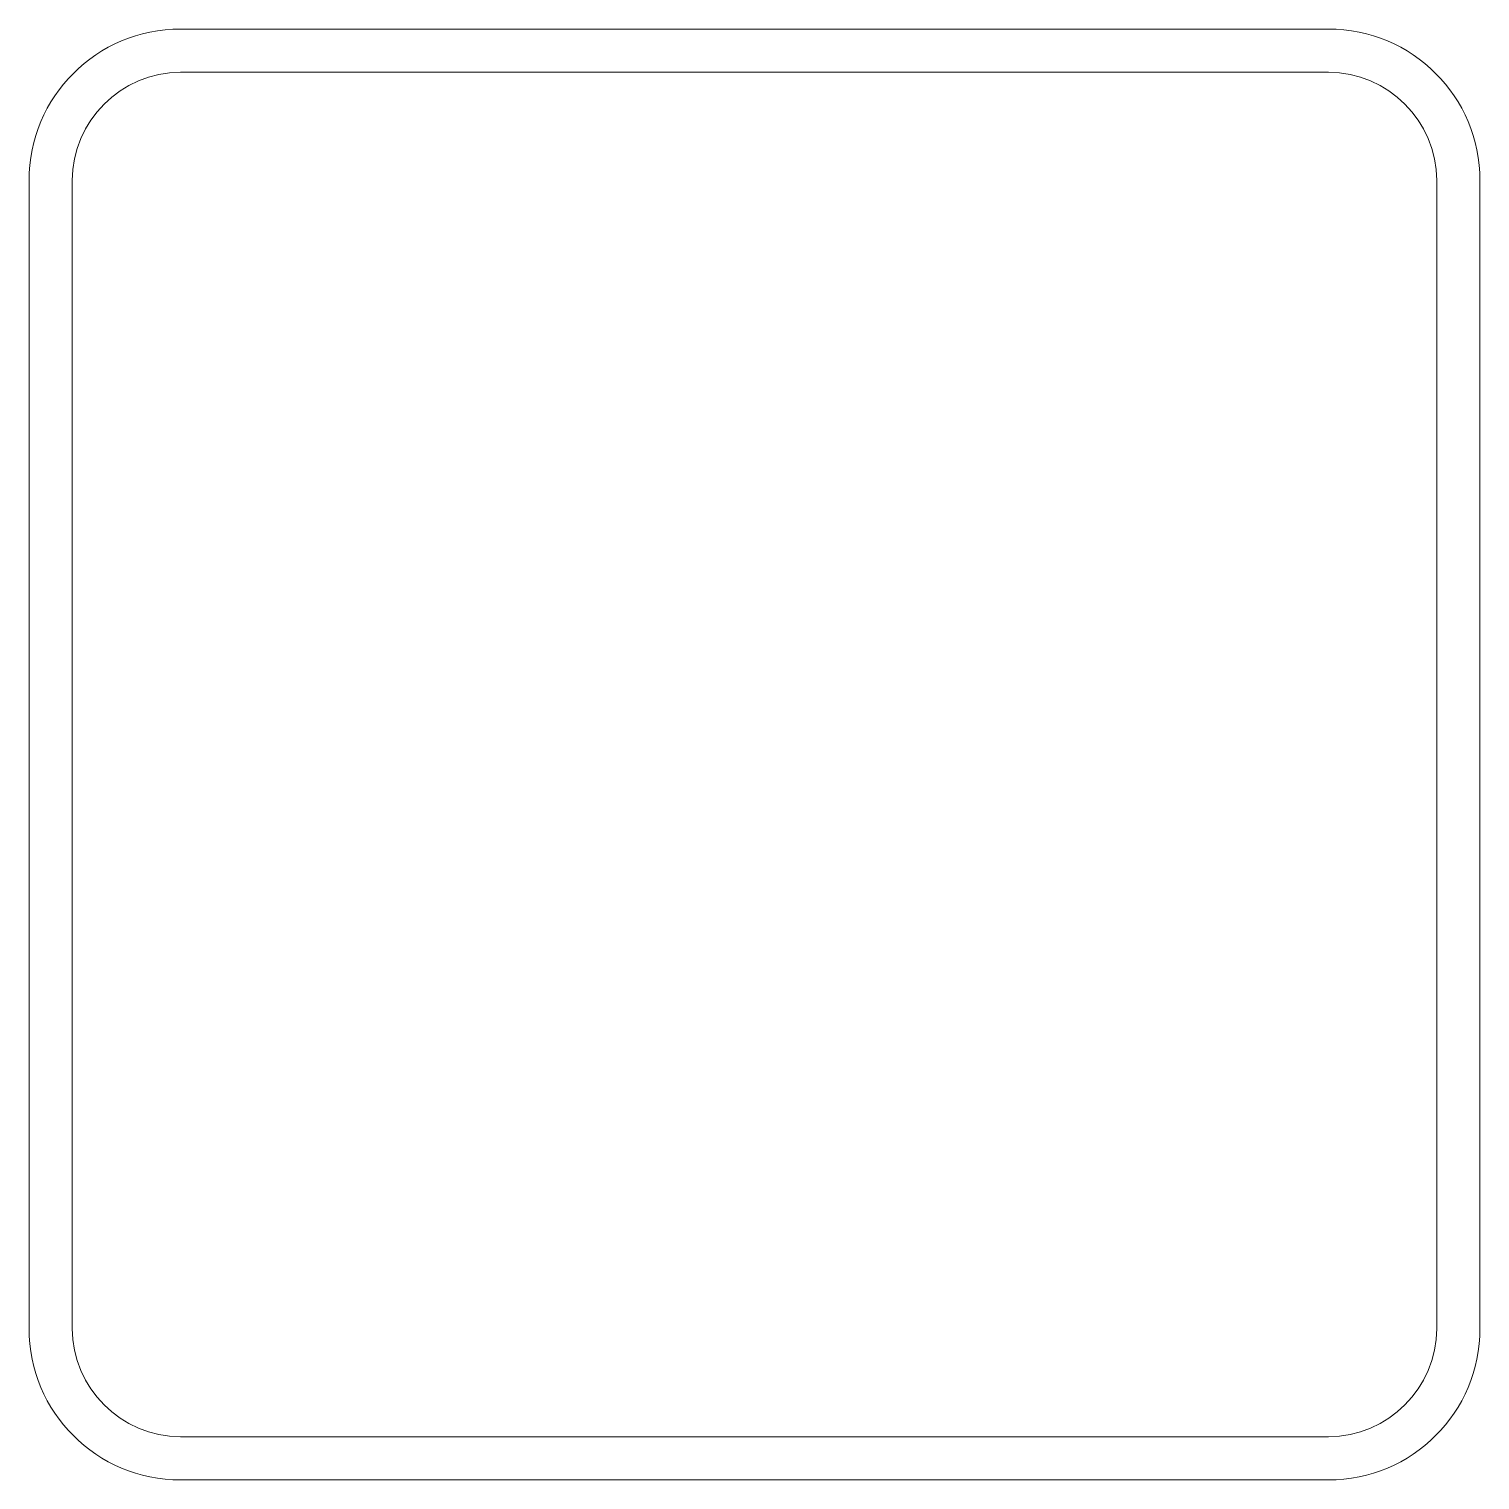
# Model space of a CAD drawing. Header units: inches. Extents: x -1.05 to 1.05, y -1.05 to 1.05.
import ezdxf

# ---------------------------------------------------------------- set-up
doc = ezdxf.new("R2010")
doc.units = ezdxf.units.IN
doc.header["$MEASUREMENT"] = 0

msp = doc.modelspace()

# ---------------------------------------------------------------- linework, layer by layer
at = {"color": 7, "linetype": 'Continuous', "lineweight": 15}
for p, q in [((0.82875, 1.0475), (-0.82875, 1.0475)), ((0.82875, 0.985), (-0.82875, 0.985)), ((-1.0475, 0.82875), (-1.0475, -0.82875)), ((-0.985, 0.82875), (-0.985, -0.82875)), ((0.985, -0.82875), (0.985, 0.82875)), ((1.0475, -0.82875), (1.0475, 0.82875)), ((-0.82875, -0.985), (0.82875, -0.985)), ((-0.82875, -1.0475), (0.82875, -1.0475))]:
    msp.add_line(p, q, dxfattribs=at)
for centre, radius, start, end in [((0.82875, 0.82875), 0.21875, 0, 90), ((-0.82875, 0.82875), 0.21875, 90, 180), ((-0.82875, 0.82875), 0.15625, 90, 180), ((0.82875, 0.82875), 0.15625, 0, 90), ((-0.82875, -0.82875), 0.21875, 180, 270), ((-0.82875, -0.82875), 0.15625, 180, 270), ((0.82875, -0.82875), 0.15625, 270, 0), ((0.82875, -0.82875), 0.21875, 270, 0)]:
    msp.add_arc(centre, radius, start, end, dxfattribs=at)

doc.saveas('drawing.dxf')
